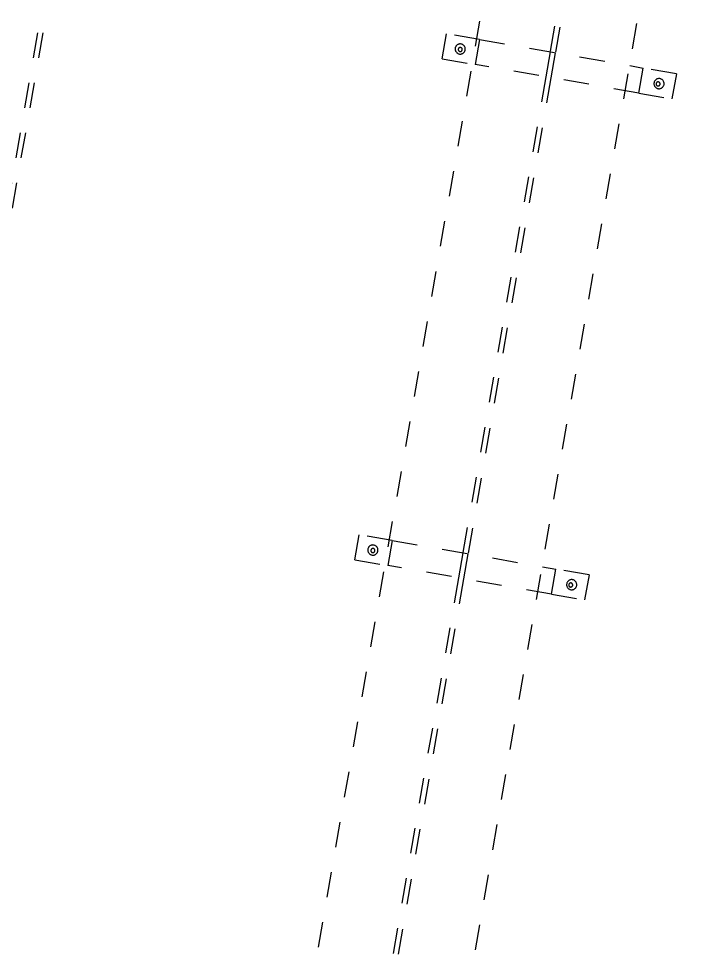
# Model space of a CAD drawing. Header units: metres. Extents: x 2 to 65, y 3 to 557.
# Drawn here: x 45.635 to 48.27, y 532.694 to 536.372 of the extents above; entities that cross this region are included whole.
import ezdxf

# ---------------------------------------------------------------- set-up
doc = ezdxf.new("R2010")
doc.units = ezdxf.units.M
doc.linetypes.add('JacobsDash', pattern=[0.0045, 0.003, -0.0015])
doc.layers.get('Defpoints').update_dxf_attribs({"color": 41})
for name, color, linetype, lineweight in [('A-ANNO-DIMS', 7, 'Continuous', 9), ('A-DETL', 7, 'Continuous', 13), ('A-GENM', 7, 'Continuous', 35), ('S-BEAM', 7, 'Continuous', 50), ('S-BEAM-HDLN', 7, 'JacobsDash', 18)]:
    doc.layers.add(name, color=color, linetype=linetype, lineweight=lineweight)
doc.styles.add('Arial Narrow_5', font='ARIALN.TTF', dxfattribs={"height": 0.25})
doc.dimstyles.new('Dimension_Standard_O__mm__2', dxfattribs={"dimscale": 0.3048, "dimtxt": 0.255858, "dimasz": 0.82021, "dimexe": 0.787402, "dimexo": 0.492126, "dimgap": 0.492126, "dimtad": 1, "dimdec": 0, "dimlfac": 1000, "dimzin": 0, "dimdsep": 46, "dimtxsty": 'Arial Narrow_5', "dimsah": 1, "dimcen": 0.09, "dimaunit": 1, "dimadec": 4, "dimazin": 0, "dimtfac": 1, "dimtdec": 4, "dimtix": 1, "dimtmove": 2, "dimatfit": 3, "dimfxl": 1, "dimtvp": 1, "dimtfill": 1, "dimtolj": 1, "dimtzin": 0, "dimlwd": 18, "dimlwe": 18, "dimarcsym": 2})

# ---------------------------------------------------------------- blocks, each defined once
blk = doc.blocks.new('11_GEN_559od Pipe_Support - 11_GEN_610 drain pipe COMMS-9350945-DRG-2873251 - SERVICE SUPPORT GENERAL ARRANGEMENT PLAN')
at = {"layer": 'A-GENM', "linetype": 'JacobsDash', "lineweight": 9}
for p, q in [((-0.459, -0.0518), (-0.459, 0.0482)), ((-0.3271, 0.0482), (-0.459, 0.0482)), ((-0.3271, 0.0482), (0.3271, 0.0482)), ((-0.3271, 0.0482), (-0.3271, -0.0518)), ((0.3271, -0.0518), (0.3271, 0.0482)), ((0.459, 0.0482), (0.3271, 0.0482)), ((0.459, 0.0482), (0.459, -0.0518)), ((-0.459, -0.0518), (-0.3271, -0.0518)), ((0.3271, -0.0518), (-0.3271, -0.0518)), ((0.3271, -0.0518), (0.459, -0.0518))]:
    blk.add_line(p, q, dxfattribs=at)
for centre, radius, start, end in [((-0.3985, -0.0018), 0.02, 90, 270), ((-0.395, 0), 0.008, 90, 270), ((-0.3985, -0.0018), 0.02, 270, 90), ((-0.395, 0), 0.008, 270, 90), ((0.3955, -0.0018), 0.02, 90, 270), ((0.395, 0), 0.008, 90, 270), ((0.395, 0), 0.008, 270, 90), ((0.3955, -0.0018), 0.02, 270, 90)]:
    blk.add_arc(centre, radius, start, end, dxfattribs=at)
blk = doc.blocks.new('06_SFR_GCT_Girder_SuperT_BR08Edge_CS - Super T - 1815-6270606-DRG-2873251 - SERVICE SUPPORT GENERAL ARRANGEMENT PLAN')
at = {"layer": 'S-BEAM', "color": 252, "linetype": 'JacobsDash', "lineweight": 9, "true_color": 0x888888}
for p, q in [((-1114.5735, 538.1122), (-1114.9, 536.2386)), ((-1114.9171, 536.1401), (-1115.2435, 534.2665)), ((-1115.2607, 534.1679), (-1115.5871, 532.2944))]:
    blk.add_line(p, q, dxfattribs=at)
at = {"layer": 'S-BEAM-HDLN', "color": 252, "lineweight": 9, "true_color": 0x888888}
for p, q in [((-1114.9, 536.2385), (-1114.9171, 536.1401)), ((-1115.2435, 534.2664), (-1115.2607, 534.168))]:
    blk.add_line(p, q, dxfattribs=at)
blk = doc.blocks.new('06_SFR_GCT_Girder_SuperT_BR08Edge_CS - Super T - 1815-6270390-DRG-2873251 - SERVICE SUPPORT GENERAL ARRANGEMENT PLAN')
at = {"layer": 'S-BEAM', "color": 252, "linetype": 'JacobsDash', "lineweight": 9, "true_color": 0x888888}
for p, q in [((-1115.4748, 544.5921), (-1121.647, 509.1638)), ((-1114.5936, 538.1157), (-1114.9201, 536.2421)), ((-1114.9372, 536.1436), (-1115.2636, 534.27)), ((-1115.2808, 534.1714), (-1115.6072, 532.2979))]:
    blk.add_line(p, q, dxfattribs=at)
at = {"layer": 'S-BEAM-HDLN', "color": 252, "lineweight": 9, "true_color": 0x888888}
for p, q in [((-1114.9201, 536.242), (-1114.9372, 536.1436)), ((-1115.2636, 534.2699), (-1115.2808, 534.1715))]:
    blk.add_line(p, q, dxfattribs=at)
blk = doc.blocks.new('06_SFR_GCT_Girder_SuperT_BR08Edge_CS - Super T - 1815-6270051-DRG-2873251 - SERVICE SUPPORT GENERAL ARRANGEMENT PLAN')
at = {"layer": 'S-BEAM', "color": 252, "linetype": 'JacobsDash', "lineweight": 9, "true_color": 0x888888}
blk.add_line((-1115.4954, 544.5925), (-1121.6676, 509.1642), dxfattribs=at)
blk = doc.blocks.new('DIMBLOCK17-DRG-2873251 - SERVICE SUPPORT GENERAL ARRANGEMENT PLAN')
at = {"layer": 'A-ANNO-DIMS', "color": 0, "lineweight": 18, "transparency": 16777216}
for p, q in [((52.4175, 543.3015), (51.8174, 543.4061)), ((52.0109, 543.1186), (49.0848, 526.3229)), ((46.4081, 510.9588), (48.6603, 523.8862)), ((46.7289, 510.6492), (46.1288, 510.7537))]:
    blk.add_line(p, q, dxfattribs=at)
at = {"layer": 'A-ANNO-DIMS', "color": 0, "transparency": 16777216}
for points in [[(51.9699, 543.1258), (52.052, 543.1115), (52.0538, 543.3649)], [(46.3671, 510.966), (46.4492, 510.9517), (46.3652, 510.7125)]]:
    blk.add_solid(points, dxfattribs=at)
at = {"layer": 'Defpoints', "color": 0, "transparency": 16777216}
for p in [(52.5652, 543.2758), (46.3652, 510.7125), (46.8766, 510.6234)]:
    blk.add_point(p, dxfattribs=at)
at = {"layer": 'A-ANNO-DIMS', "color": 0, "lineweight": 18, "transparency": 16777216, "insert": (48.1802, 523.887), "char_height": 0.25, "width": 2.636553, "attachment_point": 1, "rotation": 80.1173, "line_spacing_factor": 0.974696, "style": 'Arial Narrow_5', "bg_fill": 3, "box_fill_scale": 1.1, "bg_fill_color": 256, "bg_fill_true_color": 13158600, "bg_fill_transparency": 0}
blk.add_mtext('\\A1;2000 MAX CTRS', dxfattribs=at)

msp = doc.modelspace()

# ---------------------------------------------------------------- linework, layer by layer
at = {"layer": 'A-DETL', "color": 164, "linetype": 'JacobsDash', "lineweight": 9, "true_color": 0x002699}
for p, q in [((49.2678, 546.8057), (42.0365, 505.2986)), ((49.8851, 546.7954), (42.6557, 505.2986))]:
    msp.add_line(p, q, dxfattribs=at)

# ---------------------------------------------------------------- block references
at = {"layer": 'A-GENM', "linetype": 'JacobsDash', "lineweight": 9, "rotation": 170.1172754219587}
for p in [(47.7617, 536.1833), (47.4181, 534.2112)]:
    msp.add_blockref('11_GEN_559od Pipe_Support - 11_GEN_610 drain pipe COMMS-9350945-DRG-2873251 - SERVICE SUPPORT GENERAL ARRANGEMENT PLAN', p, dxfattribs=at)
at = {"layer": 'S-BEAM-HDLN', "color": 252, "lineweight": 9, "true_color": 0x888888}
for name in ['06_SFR_GCT_Girder_SuperT_BR08Edge_CS - Super T - 1815-6270051-DRG-2873251 - SERVICE SUPPORT GENERAL ARRANGEMENT PLAN', '06_SFR_GCT_Girder_SuperT_BR08Edge_CS - Super T - 1815-6270390-DRG-2873251 - SERVICE SUPPORT GENERAL ARRANGEMENT PLAN', '06_SFR_GCT_Girder_SuperT_BR08Edge_CS - Super T - 1815-6270606-DRG-2873251 - SERVICE SUPPORT GENERAL ARRANGEMENT PLAN']:
    msp.add_blockref(name, (1162.6465, 0), dxfattribs=at)

# ---------------------------------------------------------------- next in the draw order: dimensions: what is measured, and where the dimension line sits
at = {"layer": 'A-ANNO-DIMS', "lineweight": 18}
dim = msp.add_linear_dim(base=(46.3652, 510.7125), p1=(52.5652, 543.2758), p2=(46.8766, 510.6234), angle=80.1173, text='2000 MAX CTRS', dimstyle='Dimension_Standard_O__mm__2', override={"dimpost": '<>', "dimfxl": 33.144202}, dxfattribs=at)
dim.commit()
dim.dimension.update_dxf_attribs({"geometry": 'DIMBLOCK17-DRG-2873251 - SERVICE SUPPORT GENERAL ARRANGEMENT PLAN', "text_midpoint": (48.5707, 525.1571), "dimtype": 160, "text_rotation": 80.1173})

doc.saveas('drawing.dxf')
